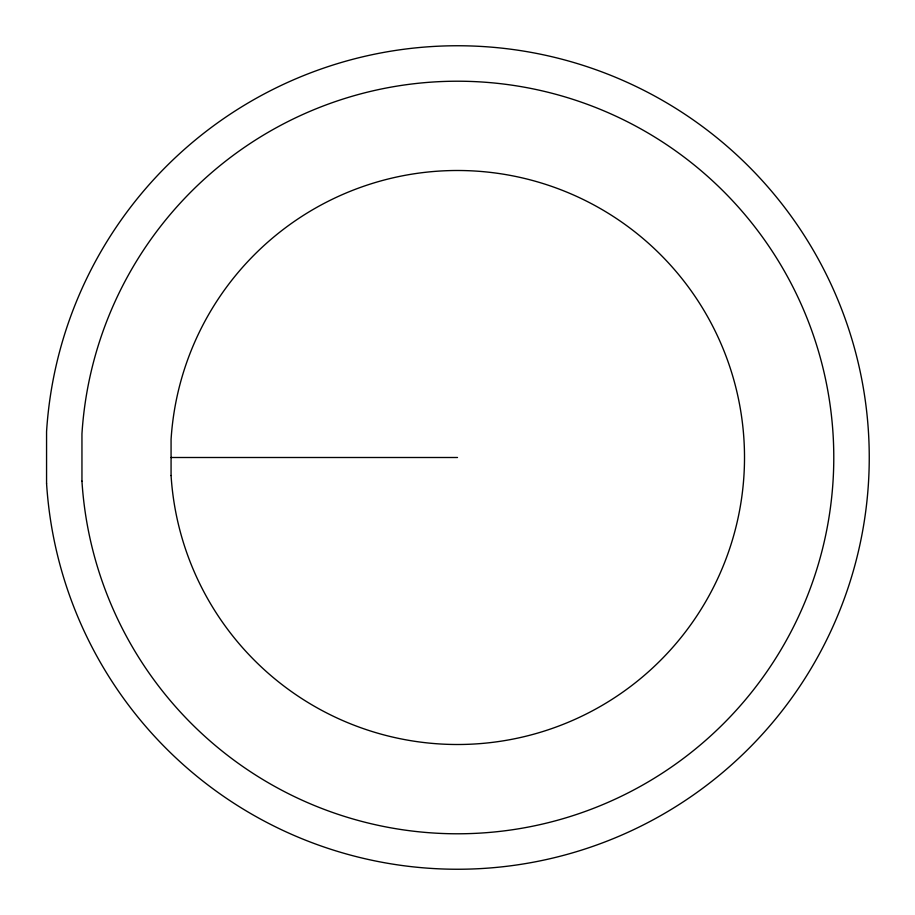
<?xml version="1.0" encoding="UTF-8"?>
<svg xmlns="http://www.w3.org/2000/svg" width="915" height="915" viewBox="0 0 915 915"><rect width="100%" height="100%" fill="white"/><g stroke="black" fill="none" stroke-linecap="round" stroke-linejoin="round"><path stroke-width="1.37" d="M171.071 457.5L457.5 457.5M171.071 475.526L171.071 439.475A287.001 287.001 0 0 1 606.176 212.006A287.001 287.001 0 0 1 606.176 702.995A287.001 287.001 0 0 1 171.071 475.526M81.95 481.13L81.95 433.87A376.294 376.294 0 0 1 652.429 135.637A376.294 376.294 0 0 1 652.429 779.363A376.294 376.294 0 0 1 81.95 481.13M46.562 483.349L46.562 431.651A411.75 411.75 0 0 1 670.798 105.305A411.75 411.75 0 0 1 670.798 809.695A411.75 411.75 0 0 1 46.562 483.349"/></g></svg>
